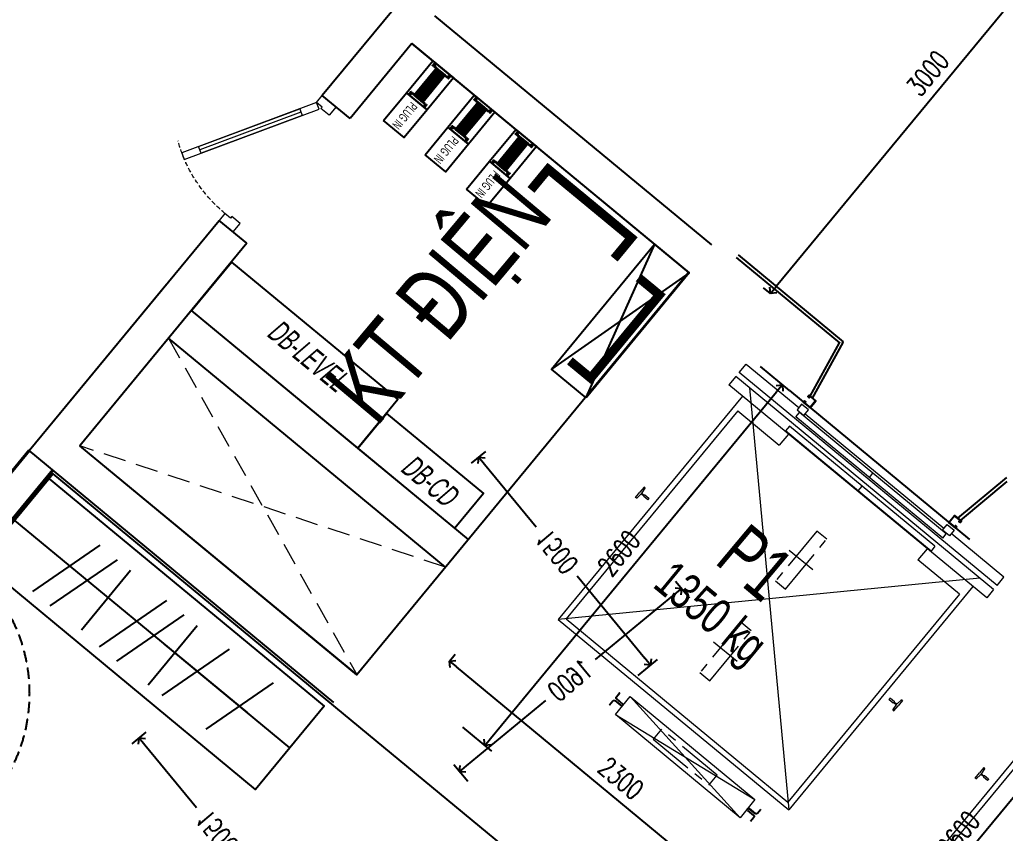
# Model space of a CAD drawing. Header units: millimetres. Extents: x -361669633 to 361256854, y -284153744 to 284385552.
# Drawn here: x 86571 to 92052, y 94639 to 99162 of the extents above; entities that cross this region are included whole.
import ezdxf
from ezdxf.enums import TextEntityAlignment as Align
from ezdxf.xclip import XClip

# ---------------------------------------------------------------- set-up
doc = ezdxf.new("R2010")
doc.units = ezdxf.units.MM
doc.header["$LTSCALE"] = 100
doc.header["$MEASUREMENT"] = 0
doc.header["$XCLIPFRAME"] = 0
for name, pattern in [('TYPICAL 2 +1 BEDROOM FRONT$0$DASHED2', [9.525, 6.35, -3.175]), ('Xref_NT1+NT2_MBDV Cot vach_220729$0$CENTERX2', [4, 2.5, -0.5, 0.5, -0.5]), ('Xref_NT1+NT2_MBDV Cot vach_220729$0$HIDDEN', [0.375, 0.25, -0.125]), ('Xref_NT1+NT2_MBDV Cot vach_220729$0$PHANTOMX2', [5, 2.5, -0.5, 0.5, -0.5, 0.5, -0.5])]:
    doc.linetypes.add(name, pattern=pattern)
for name, color, linetype in [('A-ANNO-ROOM', 50, 'Continuous'), ('A-FURNITURE', 251, 'Continuous'), ('A-UNIT', 1, 'Continuous'), ('dien tich thong thuy', 3, 'Continuous'), ('MEP-00-TEXT', 7, 'Continuous'), ('MEP-E-P-WIRE', 7, 'P'), ('SPE-MEP-E-SLAB OPENING', 6, 'Continuous'), ('SPE-MEP-E-SLAB TEXT', 6, 'Continuous'), ('SPE-MEP-Electric', 210, 'Continuous'), ('TYPICAL 2 +1 BEDROOM FRONT$0$A-_DOOR----_E-', 32, 'Continuous'), ('Xref_NT1+NT2_MBDV Cot vach_220729$0$KC-Betong', 6, 'Continuous'), ('Xref_NT1+NT2_MBDV Cot vach_220729$0$KT-Net manh', 139, 'Continuous'), ('Xref_NT1+NT2_MBDV Cot vach_220729$0$KT-Text', 7, 'Continuous'), ('Xref_NT1+NT2_MBDV Cot vach_220729$0$KT-Tuong', 1, 'Continuous'), ('Xref_ST_MBDV Cot vach 30.7.2022$0$KT-Text', 7, 'Continuous'), ('Xref_ST_MBDV Cot vach 30.7.2022$0$ST_MBDV Cot vach 220803$0$Xref_ST_MBDV Cot vach 30.7.2022$0$KT-Tuong', 1, 'Continuous')]:
    doc.layers.add(name, color=color, linetype=linetype)
for name, color, linetype, lineweight in [('KT-Net cat', 1, 'Continuous', 40), ('KT-Net cua', 87, 'Continuous', 9), ('Xref_NT1+NT2_MBDV Cot vach_220729$0$CUA', 37, 'Continuous', 13), ('Xref_NT1+NT2_MBDV Cot vach_220729$0$KT-Noi that', 36, 'Continuous', 9), ('Xref_NT1+NT2_MBDV Cot vach_220729$0$SPE-MEP-HVAC', 140, 'Continuous', 0)]:
    doc.layers.add(name, color=color, linetype=linetype, lineweight=lineweight)
doc.styles.add('220126_HDN_HBA typical plan$0$211210_HDN_HBA_TYPICAL PLAN CORE OPT 1$0$HBA-Text', font='GOTHIC.TTF')
doc.styles.get("Standard").update_dxf_attribs({"font": 'arial.ttf'})
doc.styles.add('Xref_NT1+NT2_MBDV Cot vach_220729$0$Arial', font='arial.ttf', dxfattribs={"width": 0.7})
doc.styles.add('Xref_NT1+NT2_MBDV Cot vach_220729$0$DIM', font='vnsimli.shx', dxfattribs={"width": 0.7})
doc.styles.add('Xref_NT1+NT2_MBDV Cot vach_220729$0$xref.N.Cot vach tang N2$0$DIM', font='vnsimli.shx', dxfattribs={"width": 0.7})
doc.linetypes.add('P', pattern='A,10,-2.5,["P",Standard,S=1.8,R=0,X=-0.8,Y=-0.77],-2.5', length=15)
doc.dimstyles.new('Xref_NT1+NT2_MBDV Cot vach_220729$0$CCU 1-100 A1', dxfattribs={"dimscale": 100, "dimtxt": 2.2, "dimasz": 1, "dimexe": 1, "dimexo": 0, "dimgap": 1, "dimtad": 1, "dimdec": 0, "dimdsep": 46, "dimtxsty": 'Xref_NT1+NT2_MBDV Cot vach_220729$0$DIM', "dimblk1": 'Xref_NT1+NT2_MBDV Cot vach_220729$0$_ARCHTICK', "dimblk2": 'Xref_NT1+NT2_MBDV Cot vach_220729$0$_ARCHTICK', "dimsah": 1, "dimcen": 0, "dimdle": 1, "dimclrd": 256, "dimclre": 256, "dimclrt": 31, "dimadec": 0, "dimazin": 0, "dimtfac": 1, "dimtdec": 0, "dimtix": 1, "dimtmove": 2, "dimatfit": 3, "dimldrblk": 'Xref_NT1+NT2_MBDV Cot vach_220729$0$_ARCHTICK', "dimfxl": 8, "dimtolj": 1, "dimarcsym": 0})
doc.dimstyles.new('Xref_NT1+NT2_MBDV Cot vach_220729$0$xref.N.Cot vach tang N2$0$CCU 1-100 A1', dxfattribs={"dimscale": 100, "dimtxt": 2.2, "dimasz": 1, "dimexe": 1, "dimexo": 0, "dimgap": 1, "dimtad": 1, "dimdec": 0, "dimdsep": 46, "dimtxsty": 'Xref_NT1+NT2_MBDV Cot vach_220729$0$xref.N.Cot vach tang N2$0$DIM', "dimblk1": 'Xref_NT1+NT2_MBDV Cot vach_220729$0$xref.N.Cot vach tang N2$0$_ARCHTICK', "dimblk2": 'Xref_NT1+NT2_MBDV Cot vach_220729$0$xref.N.Cot vach tang N2$0$_ARCHTICK', "dimsah": 1, "dimcen": 0, "dimdle": 1, "dimclrd": 256, "dimclre": 256, "dimclrt": 31, "dimadec": 0, "dimazin": 0, "dimtfac": 1, "dimtdec": 0, "dimtix": 1, "dimtmove": 2, "dimatfit": 3, "dimldrblk": 'Xref_NT1+NT2_MBDV Cot vach_220729$0$xref.N.Cot vach tang N2$0$_ARCHTICK', "dimfxl": 8, "dimtolj": 1, "dimarcsym": 0})

# ---------------------------------------------------------------- blocks, each defined once
blk = doc.blocks.new('Xref_NT1+NT2_MBDV Cot vach_220729$0$_Open90')
at = {"color": 0, "linetype": 'ByBlock', "lineweight": -2}
for p, q in [((0, 0), (-1, 0)), ((-0.5, 0.5), (0, 0)), ((0, 0), (-0.5, -0.5))]:
    blk.add_line(p, q, dxfattribs=at)
blk = doc.blocks.new('*D164')
at = {"layer": 'Defpoints', "color": 5, "transparency": 16777216}
for p, q in [((2154, 2626.2), (2047.1, 2714.5)), ((2053.8, 2644.1), (1677, 2187.8)), ((1162.3, 1564.6), (1449.9, 1912.8)), ((1170.3, 1493.2), (1091.9, 1557.9))]:
    blk.add_line(p, q, dxfattribs=at)
at = {"layer": 'Defpoints', "color": 0, "transparency": 16777216}
for p in [(2154, 2626.2, 0), (1130.5, 1526.1), (1170.3, 1493.2, 0)]:
    blk.add_point(p, dxfattribs=at)
at = {"layer": 'Defpoints', "color": 5, "transparency": 16777216, "xscale": 50, "yscale": 50, "zscale": 50}
for p, rotation in [((2085.6, 2682.6), 50.44882673748346), ((1130.5, 1526.1), 230.4488267374834)]:
    blk.add_blockref('Xref_NT1+NT2_MBDV Cot vach_220729$0$_Open90', p, dxfattribs=dict(at, rotation=rotation))
at = {"layer": 'Defpoints', "color": 5, "transparency": 16777216, "insert": (1563.4, 2050.3), "char_height": 110, "attachment_point": 5, "rotation": 50.4488, "style": 'Xref_NT1+NT2_MBDV Cot vach_220729$0$DIM'}
blk.add_mtext('\\A1;1500', dxfattribs=at)
blk = doc.blocks.new('Xref_NT1+NT2_MBDV Cot vach_220729$0$_ARCHTICK')
at = {"color": 0, "linetype": 'ByBlock', "const_width": 0.15}
blk.add_lwpolyline([(-0.5, -0.5), (0.5, 0.5)], dxfattribs=at)
blk = doc.blocks.new('*D165')
at = {"layer": 'Defpoints', "color": 5, "transparency": 16777216}
for p, q in [((1679.1, 2825.1), (1602, 2731.7)), ((1672.4, 2738.4), (2113.2, 2374.4)), ((2829, 1783.3), (2388.2, 2147.3)), ((2912.8, 1806.2), (2835.7, 1712.9))]:
    blk.add_line(p, q, dxfattribs=at)
at = {"layer": 'Defpoints', "color": 0, "transparency": 16777216}
for p in [(1679.1, 2825.1, 0), (2912.8, 1806.2, 0), (2867.5, 1751.4)]:
    blk.add_point(p, dxfattribs=at)
at = {"layer": 'Defpoints', "color": 5, "transparency": 16777216, "xscale": 50, "yscale": 50, "zscale": 50}
for p, rotation in [((1633.8, 2770.2), 140.4488267374835), ((2867.5, 1751.4), 320.4488267374835)]:
    blk.add_blockref('Xref_NT1+NT2_MBDV Cot vach_220729$0$_Open90', p, dxfattribs=dict(at, rotation=rotation))
at = {"layer": 'Defpoints', "color": 5, "transparency": 16777216, "insert": (2250.7, 2260.8), "char_height": 110, "attachment_point": 5, "rotation": 320.4488, "style": 'Xref_NT1+NT2_MBDV Cot vach_220729$0$DIM'}
blk.add_mtext('\\A1;1600', dxfattribs=at)
blk = doc.blocks.new('A$C418F5BC8')
at = {"layer": 'A-ANNO-ROOM', "insert": (648.1, 1090.8), "char_height": 600, "attachment_point": 2, "rotation": 50.4488, "style": '220126_HDN_HBA typical plan$0$211210_HDN_HBA_TYPICAL PLAN CORE OPT 1$0$HBA-Text'}
blk.add_mtext_dynamic_manual_height_columns('SL-S', width=722857412.874, gutter_width=9765.6, heights=[0], dxfattribs=at)
blk = doc.blocks.new('A$C2A6C5140')
at = {"layer": 'A-ANNO-ROOM', "insert": (731.4, 1190, 0), "char_height": 600, "attachment_point": 2, "rotation": 50.4488, "style": '220126_HDN_HBA typical plan$0$211210_HDN_HBA_TYPICAL PLAN CORE OPT 1$0$HBA-Text'}
blk.add_mtext_dynamic_manual_height_columns('2-BR', width=722857412.874, gutter_width=9765.6, heights=[0], dxfattribs=at)
blk = doc.blocks.new('A$C5388591E')
at = {"layer": 'A-ANNO-ROOM', "insert": (894.3, 842.2, 0), "char_height": 600, "attachment_point": 2, "rotation": 1.4065, "style": '220126_HDN_HBA typical plan$0$211210_HDN_HBA_TYPICAL PLAN CORE OPT 1$0$HBA-Text'}
blk.add_mtext_dynamic_manual_height_columns('3-BR', width=722857412.874, gutter_width=9765.6, heights=[0], dxfattribs=at)
blk = doc.blocks.new('A$C21AF0CCA')
at = {"layer": 'A-ANNO-ROOM', "insert": (1197.6, 814.7), "char_height": 600, "attachment_point": 2, "rotation": 0.1054, "style": '220126_HDN_HBA typical plan$0$211210_HDN_HBA_TYPICAL PLAN CORE OPT 1$0$HBA-Text'}
blk.add_mtext_dynamic_manual_height_columns('1-BR+', width=722857412.874, gutter_width=9765.6, heights=[0], dxfattribs=at)
blk = doc.blocks.new('*U83')
at = {"layer": 'TYPICAL 2 +1 BEDROOM FRONT$0$A-_DOOR----_E-'}
for points in [[(80, 920), (40, 920), (40, 0), (80, 0)], [(0, 0), (0, 0), (0, 0), (40, 0), (40, -42), (50, -42), (50, -100), (0, -100), (0, -100), (0, -100)], [(1000, 0), (1000, 0), (1000, 0), (960, 0), (960, -42), (950, -42), (950, -100), (1000, -100), (1000, -100), (1000, -100)]]:
    blk.add_lwpolyline(points, close=True, dxfattribs=at)
at = {"layer": 'TYPICAL 2 +1 BEDROOM FRONT$0$A-_DOOR----_E-', "color": 8, "linetype": 'TYPICAL 2 +1 BEDROOM FRONT$0$DASHED2', "ltscale": 0.1}
blk.add_arc((40, 0), 920, 0, 90, dxfattribs=at)
blk = doc.blocks.new('Hotel Module')
at = {"layer": 'A-FURNITURE'}
for p, q in [((500, -1866.1, 0), (500, -170, 0)), ((305.7, -637.8, -0.1), (742.6, -512.4, -0.1)), ((305.7, -763.3, -0.1), (742.6, -637.8, -0.1)), ((305.7, -858.5, -0.1), (734, -858.5, -0.1)), ((305.7, -1119.8, -0.1), (742.6, -994.3, -0.1)), ((305.7, -1245.3, -0.1), (742.6, -1119.8, -0.1)), ((500, -2170, 0), (500, -1266.1, 0)), ((305.7, -1340.5, -0.1), (734, -1340.5, -0.1)), ((292.7, -1561.1, -0.1), (729.6, -1435.7, -0.1)), ((281.5, -1868.4, 0), (718.4, -1743, 0))]:
    blk.add_line(p, q, dxfattribs=at)
at = {"layer": 'A-FURNITURE', "elevation": 0}
blk.add_lwpolyline([(200, -170), (200, -2170), (800, -2170), (800, -170)], close=True, dxfattribs=at)
at = {"layer": 'KT-Net cat'}
for p, q in [((149.7, 0, 0), (815.2, 0, 0)), ((85, -2500, 0), (85, -10100, 0))]:
    blk.add_line(p, q, dxfattribs=at)
blk.add_lwpolyline([(149.7, -170), (815.2, -170), (815.2, 0)], dxfattribs=at)
at = {"layer": 'KT-Net cua', "rotation": 179.9997643820851}
blk.add_blockref('*U83', (1815.2, -150, 0), dxfattribs=at)
blk = doc.blocks.new('Xref_NT1+NT2_MBDV Cot vach_220729$0$xref.N.Cot vach tang N2$0$_Open90')
at = {"color": 0, "linetype": 'ByBlock', "lineweight": -2}
for p, q in [((0, 0), (-1, 0)), ((-0.5, 0.5), (0, 0)), ((0, 0), (-0.5, -0.5))]:
    blk.add_line(p, q, dxfattribs=at)
blk = doc.blocks.new('*D342')
at = {"layer": 'Defpoints', "color": 5, "transparency": 16777216}
for p, q in [((88961.5, 95596.1), (88993.3, 95634.6)), ((90696.4, 94163.3), (89000, 95564.2)), ((90734.9, 94131.5), (90766.8, 94170))]:
    blk.add_line(p, q, dxfattribs=at)
at = {"layer": 'Defpoints', "color": 0, "transparency": 16777216}
for p in [(88961.5, 95596.1, 0), (88961.5, 95596.1), (90734.9, 94131.5, 0)]:
    blk.add_point(p, dxfattribs=at)
at = {"layer": 'Defpoints', "color": 5, "transparency": 16777216, "xscale": 50, "yscale": 50, "zscale": 50}
for p, rotation in [((88961.5, 95596.1), 140.4488267357293), ((90734.9, 94131.5), 320.4488267357293)]:
    blk.add_blockref('Xref_NT1+NT2_MBDV Cot vach_220729$0$xref.N.Cot vach tang N2$0$_Open90', p, dxfattribs=dict(at, rotation=rotation))
at = {"layer": 'Defpoints', "color": 5, "transparency": 16777216, "insert": (89915.1, 94944.7), "char_height": 110, "attachment_point": 5, "rotation": 320.4488, "style": 'Xref_NT1+NT2_MBDV Cot vach_220729$0$xref.N.Cot vach tang N2$0$DIM'}
blk.add_mtext('\\A1;2300', dxfattribs=at)
blk = doc.blocks.new('Xref_NT1+NT2_MBDV Cot vach_220729$0$xref.N.Cot vach tang N2$0$_ARCHTICK')
at = {"color": 0, "linetype": 'ByBlock', "const_width": 0.15}
blk.add_lwpolyline([(-0.5, -0.5), (0.5, 0.5)], dxfattribs=at)
blk = doc.blocks.new('*D344')
at = {"layer": 'Defpoints', "color": 5, "transparency": 16777216}
for p, q in [((92578.9, 95673.6), (92740.2, 95540.3)), ((91077.9, 93606), (92669.8, 95533.6)), ((90923.3, 93668.8), (91084.6, 93535.6))]:
    blk.add_line(p, q, dxfattribs=at)
at = {"layer": 'Defpoints', "color": 0, "transparency": 16777216}
for p in [(92578.9, 95673.6, 0), (92701.7, 95572.2), (90923.3, 93668.8, 0)]:
    blk.add_point(p, dxfattribs=at)
at = {"layer": 'Defpoints', "color": 5, "transparency": 16777216, "xscale": 50, "yscale": 50, "zscale": 50}
for p, rotation in [((92701.7, 95572.2), 50.44882673717372), ((91046.1, 93567.4), 230.4488267371737)]:
    blk.add_blockref('Xref_NT1+NT2_MBDV Cot vach_220729$0$xref.N.Cot vach tang N2$0$_Open90', p, dxfattribs=dict(at, rotation=rotation))
at = {"layer": 'Defpoints', "color": 5, "transparency": 16777216, "insert": (91792.9, 94636.7), "char_height": 110, "attachment_point": 5, "rotation": 50.4488, "style": 'Xref_NT1+NT2_MBDV Cot vach_220729$0$xref.N.Cot vach tang N2$0$DIM'}
blk.add_mtext('\\A1;2600', dxfattribs=at)
blk = doc.blocks.new('*D345')
at = {"layer": 'Defpoints', "color": 5, "transparency": 16777216}
for p, q in [((90689.8, 97233.6, 0), (90851.1, 97100.4, 0)), ((89188.8, 95166.1, 0), (90780.7, 97093.7, 0)), ((89034.2, 95228.9, 0), (89195.5, 95095.7, 0))]:
    blk.add_line(p, q, dxfattribs=at)
at = {"layer": 'Defpoints', "color": 0, "transparency": 16777216}
for p in [(90689.8, 97233.6, 0), (90812.6, 97132.2, 0), (89034.2, 95228.9)]:
    blk.add_point(p, dxfattribs=at)
at = {"layer": 'Defpoints', "color": 5, "transparency": 16777216, "xscale": 50, "yscale": 50, "zscale": 50}
for p, rotation in [((90812.6, 97132.2, 0), 50.44882673717372), ((89157, 95127.5, 0), 230.4488267371737)]:
    blk.add_blockref('Xref_NT1+NT2_MBDV Cot vach_220729$0$xref.N.Cot vach tang N2$0$_Open90', p, dxfattribs=dict(at, rotation=rotation))
at = {"layer": 'Defpoints', "color": 5, "transparency": 16777216, "insert": (89903.8, 96196.7, 0), "char_height": 110, "attachment_point": 5, "rotation": 50.4488, "style": 'Xref_NT1+NT2_MBDV Cot vach_220729$0$xref.N.Cot vach tang N2$0$DIM'}
blk.add_mtext('\\A1;2600', dxfattribs=at)
blk = doc.blocks.new('*D378')
at = {"layer": 'Defpoints', "color": 5, "transparency": 16777216}
for p, q in [((92657.3, 99953.5), (92618.7, 99985.3)), ((92625.5, 99914.9), (90778.8, 97678.9)), ((90747, 97640.3), (90708.4, 97672.2))]:
    blk.add_line(p, q, dxfattribs=at)
at = {"layer": 'Defpoints', "color": 0, "transparency": 16777216}
for p in [(92657.3, 99953.5, 0), (90747, 97640.3, 0), (90747, 97640.3)]:
    blk.add_point(p, dxfattribs=at)
at = {"layer": 'Defpoints', "color": 5, "transparency": 16777216, "xscale": 50, "yscale": 50, "zscale": 50}
for p, rotation in [((92657.3, 99953.5), 50.44882673721585), ((90747, 97640.3), 230.4488267372159)]:
    blk.add_blockref('Xref_NT1+NT2_MBDV Cot vach_220729$0$xref.N.Cot vach tang N2$0$_Open90', p, dxfattribs=dict(at, rotation=rotation))
at = {"layer": 'Defpoints', "color": 5, "transparency": 16777216, "insert": (91621.2, 98863.8), "char_height": 110, "attachment_point": 5, "rotation": 50.4488, "style": 'Xref_NT1+NT2_MBDV Cot vach_220729$0$xref.N.Cot vach tang N2$0$DIM'}
blk.add_mtext('\\A1;3000', dxfattribs=at)
blk = doc.blocks.new('STTT')
at = {"layer": 'Xref_NT1+NT2_MBDV Cot vach_220729$0$KT-Text', "extrusion": (2.27976e-08, 7.84266e-08, 1), "style": 'Xref_NT1+NT2_MBDV Cot vach_220729$0$Arial', "oblique": 360, "width": 0.7}
blk.add_text('P1', height=300, rotation=320, dxfattribs=at).set_placement((-89303.5, 95821.6, 0), align=Align.CENTER)
at = {"layer": 'Xref_NT1+NT2_MBDV Cot vach_220729$0$KT-Text', "style": 'Xref_NT1+NT2_MBDV Cot vach_220729$0$Arial', "width": 0.7}
blk.add_text('1350 kg', height=200, rotation=320.4488, dxfattribs=at).set_placement((-89516.6, 95582.8, 0), align=Align.CENTER)
blk = doc.blocks.new('STTT2')
at = {"layer": 'Xref_ST_MBDV Cot vach 30.7.2022$0$KT-Text'}
blk.add_blockref('STTT', (0, 0), dxfattribs=at)
blk = doc.blocks.new('ĂERWER')
at = {"layer": 'Xref_ST_MBDV Cot vach 30.7.2022$0$KT-Text'}
blk.add_blockref('STTT2', (0, 0), dxfattribs=at)
blk = doc.blocks.new('*U150')
blk.add_line((-146.6, -32.7), (-666.2, -332.7))
for points in [[(-900, 100), (-840, 100), (-840, 40), (-850, 40), (-850, 0), (-900, 0)], [(0, 100), (-60, 100), (-60, 40), (-50, 40), (-50, 0), (0, 0)], [(-50, 0), (-742.8, -400), (-762.8, -365.4), (-70, 34.6)], [(-136.6, -50), (-156.6, -15.4), (-676.2, -315.4), (-656.2, -350)]]:
    blk.add_lwpolyline(points, close=True)
at = {"linetype": 'Xref_NT1+NT2_MBDV Cot vach_220729$0$HIDDEN'}
blk.add_arc((-50, 0), 800, 180, 215.0495, dxfattribs=at)
blk = doc.blocks.new('Busway 1600A')
at = {"color": 3, "ltscale": 0.6}
for p, q in [((-95, 57.5), (-111, 57.5)), ((-94, 54.6), (-94, 56.5)), ((-115, 53.5), (-115, 50.6)), ((-114, 49.6), (-111.9, 49.6)), ((-110.9, 50.6), (-110.9, 52.6)), ((-109.9, 53.6), (-106.1, 53.6)), ((-106.1, 53.6), (-106.1, 52.8)), ((-102, 53.6), (-102, 52.8)), ((-102, 53.6), (-95, 53.6)), ((-98.1, 44.7), (-98.1, 31.2)), ((98, 31.2), (-98.1, 31.2)), ((-98, 48.8), (-98, 48.8)), ((98, 31.2), (-98, 31.2)), ((-98, 31.2), (-98, -31.2)), ((-98, 30.2), (-98, -10.6)), ((-94, 44.8), (-94, 31.2)), ((94, 27.2), (-94, 27.2)), ((-94, 27.2), (-94, -27.2)), ((94, -27.2), (94, 27.2)), ((98, -31.2), (98, 31.2)), ((-115, -53.5), (-115, -50.6)), ((-114, -49.6), (-111.9, -49.6)), ((-110.9, -50.6), (-110.9, -52.6)), ((-109.9, -53.6), (-106.1, -53.6)), ((-106.1, -53.6), (-106.1, -52.8)), ((-102, -53.6), (-102, -52.8)), ((-102, -53.6), (-95, -53.6)), ((-98.1, -44.7), (-98.1, -31.2)), ((-98, -19.6), (-98, -10.6)), ((-98, -10.6), (-98, -10.6)), ((-98, -10.6), (-98, -10.6)), ((-98, -10.6), (-98, -19.6)), ((-98, -30.2), (-98, -19.6)), ((-98, -19.6), (-98, -19.6)), ((-98, -19.6), (-98, -19.6)), ((-98, -30.2), (-98, -30.2)), ((98, -31.2), (-98, -31.2)), ((-98, -31.2), (98, -31.2)), ((-98, -48.8), (-98, -48.8)), ((-94, -27.2), (94, -27.2)), ((-94, -44.8), (-94, -31.2)), ((-94, -54.6), (-94, -56.5)), ((-95, -57.5), (-111, -57.5))]:
    blk.add_line(p, q, dxfattribs=at)
at = {"color": 1, "lineweight": -3, "ltscale": 0.6}
for p, q in [((87.6, 24), (-87.6, 24)), ((-89.6, -20.4), (-89.6, -21.1)), ((85.6, -16.4), (-85.6, -16.4)), ((-85.6, -25.1), (85.6, -25.1)), ((89.6, -21.1), (89.6, -20.4))]:
    blk.add_line(p, q, dxfattribs=at)
at = {"color": 3, "ltscale": 0.6}
for points in [[(102, 53.6), (95, 53.6, -0.413701), (94, 54.6), (94, 56.5, -0.414214), (95, 57.5), (111, 57.5)], [(102, 53.6), (102, 52.8, -0.414214), (98, 48.8), (98, 48.8, 0.414214), (94, 44.8), (94, 31.2)], [(106, 53.6), (106, 52.8, -0.410786), (98.1, 44.7), (98.1, 31.2)], [(115, 53.5), (115, 50.6, -0.414214), (114, 49.6), (111.9, 49.6, -0.414214), (110.9, 50.6), (110.9, 52.6, 0.413701), (109.9, 53.6), (106, 53.6)], [(102, -53.6), (102, -52.8, 0.414214), (98, -48.8), (98, -48.8, -0.414214), (94, -44.8), (94, -31.2)], [(102, -53.6), (95, -53.6, 0.413701), (94, -54.6), (94, -56.5, 0.414214), (95, -57.5), (111, -57.5)], [(106, -53.6), (106, -52.8, 0.410786), (98.1, -44.7), (98.1, -31.2)], [(115, -53.5), (115, -50.6, 0.414214), (114, -49.6), (111.9, -49.6, 0.414214), (110.9, -50.6), (110.9, -52.6, -0.413701), (109.9, -53.6), (106, -53.6)]]:
    blk.add_lwpolyline(points, format="xyb", dxfattribs=at)
at = {"color": 1, "lineweight": -3, "ltscale": 0.6}
for points in [[(-85.6, 8.7), (85.6, 8.7, 0.414214), (89.6, 12.7), (89.6, 13.4, 0.414214), (85.6, 17.4), (-85.6, 17.4, 0.414214), (-89.6, 13.4), (-89.6, 12.7, 0.414214)], [(-85.6, -2.5), (85.6, -2.5, 0.414214), (89.6, 1.5), (89.6, 2.1, 0.414214), (85.6, 6.1), (-85.6, 6.1, 0.414214), (-89.6, 2.1), (-89.6, 1.5, 0.414214)], [(-85.6, -13.8), (85.6, -13.8, 0.414214), (89.6, -9.8), (89.6, -9.2, 0.414214), (85.6, -5.2), (-85.6, -5.2, 0.414214), (-89.6, -9.2), (-89.6, -9.8, 0.414214)]]:
    blk.add_lwpolyline(points, format="xyb", close=True, dxfattribs=at)
blk.add_lwpolyline([(87.6, 20), (-87.6, 20)], dxfattribs=at)
at = {"color": 3, "ltscale": 0.6}
for centre, radius, start, end in [((-111, 53.5), 4, 90, 180), ((-95, 56.5), 1, 0, 90), ((111, 53.5), 4, 0, 90), ((-114, 50.6), 1, 180, 270), ((-111.9, 50.6), 1, 270, 0), ((-109.9, 52.6), 1, 90.1003, 180), ((-98, 52.8), 8.09, 180, 269.3288), ((-98, 52.8), 4, 180, 270), ((-98, 44.8), 4, 0, 90), ((-95, 54.6), 1, 270.1003, 0), ((-114, -50.6), 1, 90, 180), ((-111, -53.5), 4, 180, 270), ((-111.9, -50.6), 1, 0, 90), ((-109.9, -52.6), 1, 180, 269.8997), ((-98, -52.8), 8.09, 90.6712, 180), ((-98, -52.8), 4, 90, 180), ((-98, -44.8), 4, 270, 0), ((-95, -54.6), 1, 360, 89.8997), ((111, -53.5), 4, 270, 0), ((-95, -56.5), 1, 270, 0)]:
    blk.add_arc(centre, radius, start, end, dxfattribs=at)
at = {"color": 1, "lineweight": -3, "ltscale": 0.6}
for centre, radius, start, end in [((-87.6, 22), 2, 90, 270), ((87.6, 22), 2, 270, 90), ((-85.6, -20.4), 4, 90, 180), ((-85.6, -21.1), 4, 180, 270), ((85.6, -20.4), 4, 0, 90), ((85.6, -21.1), 4, 270, 0)]:
    blk.add_arc(centre, radius, start, end, dxfattribs=at)
blk = doc.blocks.new('A$C4DAF2025')
at = {"layer": 'Xref_NT1+NT2_MBDV Cot vach_220729$0$KT-Net manh'}
for p, q in [((-31.8, 1617, 0), (552.4, 1134.5, 0)), ((-20.4, 1630.9, 0), (554.5, 1156.1, 0)), ((762.6, 1479.7, 0), (1765, 651.9, 0)), ((813.5, 1372.8, 0), (554.5, 1156.1, 0)), ((827.7, 1361.1, 0), (556.7, 1134.9, 0)), ((552.4, 1134.5, 0), (554.3, 1136.8, 0)), ((554.3, 1136.8, 0), (556.7, 1134.9, 0)), ((1636.2, 693.4, 0), (1465.3, 384.5, 0)), ((1650.4, 681.7, 0), (1486.6, 386.4, 0))]:
    blk.add_line(p, q, dxfattribs=at)
at = {"layer": 'Xref_NT1+NT2_MBDV Cot vach_220729$0$KT-Net manh', "ltscale": 2, "elevation": 0}
for points in [[(833.3, 1408.3), (839.7, 1416), (878.3, 1384.2), (846.4, 1345.7), (807.9, 1377.5), (814.2, 1385.2), (821.9, 1378.8), (820.9, 1377.6), (814.4, 1382.9), (810.1, 1377.7), (846.2, 1347.9), (876, 1384), (839.9, 1413.8), (835.6, 1408.5), (842.1, 1403.2), (841, 1402)], [(1681.5, 707.9), (1687.9, 715.6), (1649.3, 747.4), (1617.5, 708.9), (1656, 677), (1662.4, 684.8), (1654.7, 691.1), (1653.7, 689.9), (1660.1, 684.5), (1655.8, 679.3), (1619.7, 709.1), (1649.5, 745.2), (1685.6, 715.4), (1681.3, 710.1), (1674.8, 715.5), (1673.8, 714.3)]]:
    blk.add_lwpolyline(points, close=True, dxfattribs=at)
at = {"layer": 'Xref_NT1+NT2_MBDV Cot vach_220729$0$KT-Net manh', "const_width": 2, "elevation": 0}
blk.add_lwpolyline([(554.3, 1136.8), (554.5, 1156.1)], dxfattribs=at)
at = {"layer": 'Xref_NT1+NT2_MBDV Cot vach_220729$0$KT-Noi that', "linetype": 'Continuous', "ltscale": 2}
for p, q in [((744, 1741.5), (1769.2, 2982.9)), ((1769.2, 2982.9), (3050.7, 1924.6)), ((818.9, 1783.4), (1774, 2940)), ((1774, 2940), (3007.7, 1921.2)), ((2025.5, 683.2), (3050.7, 1924.6)), ((2052.6, 764.6), (3007.7, 1921.2)), ((629.5, 1758.3), (667.7, 1804.5)), ((2063.6, 573.9), (629.5, 1758.3)), ((2101.9, 620.1), (667.7, 1804.5)), ((818.9, 1783.4), (1050.2, 1592.4)), ((610.4, 1735.1), (572.2, 1688.9)), ((2044.5, 550.7), (610.4, 1735.1)), ((572.2, 1688.9), (865.2, 1446.9)), ((999.2, 1530.7), (1050.2, 1592.4)), ((955.8, 1517.3), (977.4, 1543.5)), ((1787, 874.9), (977.4, 1543.5)), ((1765.4, 848.7), (955.8, 1517.3)), ((911.8, 1471.9), (892.5, 1448.6)), ((1709.9, 773.6), (892.5, 1448.6)), ((1729.1, 797), (911.8, 1471.9)), ((1678, 782.1), (906.9, 1418.9)), ((1382.2, 1209.2), (1360.6, 1183)), ((1320.5, 1134.4), (1301.2, 1111.1)), ((1770.3, 893.9), (1821.2, 955.6)), ((2052.6, 764.6), (1821.2, 955.6)), ((1765.4, 848.7), (1787, 874.9)), ((1729.1, 797), (1709.9, 773.6)), ((2006.3, 504.5), (1713.3, 746.4)), ((2063.6, 573.9), (2101.9, 620.1)), ((2044.5, 550.7), (2006.3, 504.5))]:
    blk.add_line(p, q, dxfattribs=at)
at = {"layer": 'Xref_NT1+NT2_MBDV Cot vach_220729$0$KT-Noi that', "linetype": 'Xref_NT1+NT2_MBDV Cot vach_220729$0$HIDDEN', "ltscale": 500}
for p, q in [((1987.3, 636.9), (1769.2, 2982.9)), ((2347.7, 2771), (2958.9, 2097.7)), ((3041.7, 2197.9), (2265, 2670.7)), ((705.8, 1695.2), (3050.7, 1924.6))]:
    blk.add_line(p, q, dxfattribs=at)
at = {"layer": 'Xref_NT1+NT2_MBDV Cot vach_220729$0$KT-Noi that', "linetype": 'Continuous'}
for p, q in [((2232.4, 2725.5), (2250.9, 2748)), ((2234.9, 2723.5), (2253.4, 2745.9)), ((2296.3, 2718.5), (2262.1, 2746.8)), ((2298.4, 2721), (2264.1, 2749.2)), ((2287.8, 2792.6), (2269.3, 2770.2)), ((2304.8, 2728.7), (2270.5, 2756.9)), ((2290.3, 2790.6), (2271.7, 2768.1)), ((2306.8, 2731.1), (2272.6, 2759.4)), ((2290.3, 2790.6), (2287.8, 2792.6)), ((2234.9, 2723.5), (2232.4, 2725.5)), ((2305.2, 2724.4), (2302.6, 2721.4)), ((2307.6, 2722.4), (2305.1, 2719.3)), ((1183.5, 2432.3), (1159.6, 2403.4)), ((1187.8, 2424.9), (1171.4, 2400.2)), ((1187.4, 2429.1), (1183.5, 2432.3)), ((1135.8, 2374.4), (1159.6, 2403.4)), ((1139.6, 2371.3), (1135.8, 2374.4)), ((1143.8, 2371.7), (1165, 2392.4)), ((1179.8, 2384), (1169.2, 2392.8)), ((1182.4, 2387.2), (1171.8, 2396)), ((1203.5, 2360.7), (1181.1, 2379.1)), ((1209.9, 2368.4), (1187.5, 2386.8)), ((1204.9, 2360.8), (1207.4, 2363.9)), ((1210, 2367), (1207.4, 2363.9)), ((3001.6, 2149.3), (2999, 2146.2)), ((3004, 2147.3), (3001.5, 2144.2)), ((3001.9, 2140), (3036.1, 2111.7)), ((3008.3, 2147.7), (3042.5, 2119.4)), ((3010.3, 2150.1), (3044.5, 2121.9)), ((3071.8, 2145.1), (3053.3, 2122.7)), ((3074.3, 2143.1), (3055.7, 2120.7)), ((2999.9, 2137.5), (3034.1, 2109.2)), ((3016.4, 2078.1), (3034.9, 2100.5)), ((3018.9, 2076), (3037.4, 2098.5)), ((2546.5, 1252.8), (2549.1, 1255.9)), ((2546.7, 1251.4), (2569, 1232.9)), ((2551.6, 1259), (2549.1, 1255.9)), ((2553, 1259.1), (2575.4, 1240.7)), ((2568.8, 1194.9), (2585.1, 1219.6)), ((2573, 1187.5), (2596.9, 1216.4)), ((2574.1, 1232.6), (2584.7, 1223.8)), ((2576.7, 1235.8), (2587.3, 1227)), ((2612.7, 1248.1), (2591.6, 1227.4)), ((2620.8, 1245.3), (2596.9, 1216.4)), ((2616.9, 1248.5), (2620.8, 1245.3)), ((2569.2, 1190.7), (2573, 1187.5))]:
    blk.add_line(p, q, dxfattribs=at)
at = {"layer": 'Xref_NT1+NT2_MBDV Cot vach_220729$0$KT-Noi that', "linetype": 'Xref_NT1+NT2_MBDV Cot vach_220729$0$CENTERX2'}
for p, q in [((2053.9, 2157.7), (2184.5, 2049.8)), ((1633.7, 1648.8), (1764.2, 1540.9))]:
    blk.add_line(p, q, dxfattribs=at)
at = {"layer": 'Xref_NT1+NT2_MBDV Cot vach_220729$0$KT-Noi that', "linetype": 'Continuous', "ltscale": 2}
for points in [[(2347.7, 2771), (2265, 2670.7), (2958.9, 2097.7), (3041.7, 2197.9)], [(849.3, 1427.6), (874.7, 1458.4), (913.3, 1426.6), (887.8, 1395.8)], [(1697.4, 727.2), (1722.9, 758), (1684.3, 789.8), (1658.9, 759)]]:
    blk.add_lwpolyline(points, close=True, dxfattribs=at)
at = {"layer": 'Xref_NT1+NT2_MBDV Cot vach_220729$0$KT-Noi that', "linetype": 'Xref_NT1+NT2_MBDV Cot vach_220729$0$PHANTOMX2'}
for points in [[(2522, 2589.4), (2830.5, 2334.7), (2784.6, 2279.2), (2476.2, 2533.9)], [(2207.1, 2264.6), (2262.6, 2218.8), (2033.4, 1941.2), (1977.9, 1987)], [(1786.8, 1755.7), (1842.3, 1709.9), (1613.1, 1432.3), (1557.6, 1478.1)]]:
    blk.add_lwpolyline(points, close=True, dxfattribs=at)
at = {"layer": 'Xref_NT1+NT2_MBDV Cot vach_220729$0$KT-Noi that', "linetype": 'Continuous'}
for centre, radius, start, end in [((2258.2, 2742), 9.4, 50.4488, 140.4488), ((2258.2, 2742), 6.2, 50.4488, 140.4488), ((2276.5, 2764.2), 9.4, 140.4488, 230.4488), ((2276.5, 2764.2), 6.2, 140.4488, 230.4488), ((2300.3, 2723.3), 6.2, 230.4488, 320.4488), ((2300.3, 2723.3), 3, 230.4488, 320.4488), ((2302.8, 2726.4), 3, 320.4488, 50.4488), ((2302.8, 2726.4), 6.2, 320.4488, 50.4488), ((1185.5, 2426.8), 3, 320.4488, 50.4488), ((1141.5, 2373.6), 3, 230.4488, 320.4488), ((1167.3, 2390.5), 3, 50.4488, 140.4488), ((1173.7, 2398.3), 3, 140.4488, 230.4488), ((1176, 2380.4), 5.25, 346.1185, 43.7661), ((1185.3, 2391.6), 5.25, 237.1315, 294.7791), ((1204.1, 2361.4), 1, 230.4488, 320.4488), ((1209.2, 2367.6), 1, 320.4488, 50.4488), ((3003.8, 2142.3), 6.2, 140.4488, 230.4488), ((3003.8, 2142.3), 3, 140.4488, 230.4488), ((3006.4, 2145.4), 6.2, 50.4488, 140.4488), ((3006.4, 2145.4), 3, 50.4488, 140.4488), ((3030.1, 2104.4), 6.2, 320.4488, 50.4488), ((3030.1, 2104.4), 9.4, 320.4488, 50.4488), ((3048.5, 2126.7), 9.4, 230.4488, 320.4488), ((3048.5, 2126.7), 6.2, 230.4488, 320.4488), ((2547.3, 1252.2), 1, 140.4488, 230.4488), ((2552.4, 1258.3), 1, 50.4488, 140.4488), ((2571.2, 1228.2), 5.25, 57.1315, 114.7791), ((2580.5, 1239.4), 5.25, 166.1185, 223.7661), ((2582.8, 1221.5), 3, 320.4488, 50.4488), ((2589.2, 1229.3), 3, 230.4488, 320.4488), ((2615, 1246.2), 3, 50.4488, 140.4488), ((2571.1, 1193), 3, 140.4488, 230.4488)]:
    blk.add_arc(centre, radius, start, end, dxfattribs=at)
at = {"layer": 'Defpoints', "color": 5}
for base, p1, p2, angle, picture, middle in [((2867.5, 1751.4, 0), (1679.1, 2825.1), (2912.8, 1806.2), 140.4488, '*D165', (2250.7, 2260.8, 0)), ((1130.5, 1526.1, 0), (2154, 2626.2), (1170.3, 1493.2), 230.4488, '*D164', (1563.4, 2050.3, 0))]:
    dim = blk.add_linear_dim(base=base, p1=p1, p2=p2, angle=angle, dimstyle='Xref_NT1+NT2_MBDV Cot vach_220729$0$CCU 1-100 A1', override={"dimscale": 50, "dimblk1": 'Xref_NT1+NT2_MBDV Cot vach_220729$0$_Open90', "dimblk2": 'Xref_NT1+NT2_MBDV Cot vach_220729$0$_Open90', "dimclrd": 5, "dimclre": 5, "dimclrt": 5, "dimlwd": 65535, "dimlwe": 65535}, dxfattribs=at)
    dim.commit()
    dim.dimension.update_dxf_attribs({"geometry": picture, "text_midpoint": middle, "dimtype": 128})

msp = doc.modelspace()

# ---------------------------------------------------------------- linework, layer by layer
at = {"layer": 'SPE-MEP-E-SLAB OPENING', "extrusion": (1.27931e-07, -3.26597e-08, 1), "elevation": 0, "flags": 128}
for points in [[(88721.8, 98755.5), (88868.1, 98932.9), (88983.1, 98838.1), (88836.7, 98660.7)], [(88594.5, 98601.2), (88721.8, 98755.5), (88836.7, 98660.7), (88709.4, 98506.4)], [(88952.3, 98565.1), (89098.7, 98742.5), (89213.6, 98647.7), (89067.3, 98470.3)], [(88825, 98410.9), (88952.3, 98565.1), (89067.3, 98470.3), (88940, 98316)], [(89182.9, 98374.8), (89329.3, 98552.2), (89444.2, 98457.4), (89297.8, 98279.9)], [(89055.6, 98220.5), (89182.9, 98374.8), (89297.8, 98279.9), (89170.6, 98125.7)]]:
    msp.add_lwpolyline(points, close=True, dxfattribs=at)
at = {"layer": 'SPE-MEP-Electric', "const_width": 50, "elevation": 0}
for points in [[(89414.3, 98215.6), (89509.9, 98331.3), (89972.4, 97949.1), (89876.9, 97833.5)], [(90013, 97727.7), (90128.6, 97632.2), (89746.5, 97169.6), (89630.8, 97265.2)]]:
    msp.add_lwpolyline(points, dxfattribs=at)
at = {"layer": 'SPE-MEP-Electric', "elevation": 0}
msp.add_lwpolyline([(89721.5, 97060.6), (89528.8, 97219.8), (90101.9, 97913.7), (90294.6, 97754.5)], close=True, dxfattribs=at)
for points in [[(90101.9, 97913.7), (89719.8, 97062)], [(90294.5, 97754.6), (89528.7, 97219.8)]]:
    msp.add_lwpolyline(points, dxfattribs=at)
at = {"layer": 'Xref_NT1+NT2_MBDV Cot vach_220729$0$KC-Betong', "elevation": 0}
msp.add_lwpolyline([(88751.8, 99029.3), (90291.2, 97757.5), (88446.1, 95520), (86905, 96793.1)], dxfattribs=at)
at = {"layer": 'Xref_NT1+NT2_MBDV Cot vach_220729$0$KT-Tuong', "ltscale": 0.5}
for p, q in [((89250.2, 99947), (88253.7, 98740.3)), ((90419.3, 97911, 0), (88879.1, 99183.6)), ((88751.7, 99029.3), (88407.9, 98613)), ((90136.4, 97885.8), (88751.7, 99029.3, 0)), ((90292.2, 97757.1, 0), (88751.7, 99029.3, 0)), ((86623.5, 96766.4), (87387.7, 97691.7)), ((87541.9, 97564.3), (86905.1, 96793.3))]:
    msp.add_line(p, q, dxfattribs=at)
at = {"layer": 'Xref_NT1+NT2_MBDV Cot vach_220729$0$KT-Tuong'}
for p, q in [((88407.9, 98613), (88253.7, 98740.3, 0)), ((87834.8, 97919), (87680.6, 98046.4, 0)), ((88318, 95366.5, 0), (86623.5, 96766.4)), ((87827.2, 96031.8, 0), (86905.1, 96793.3))]:
    msp.add_line(p, q, dxfattribs=at)

# ---------------------------------------------------------------- block references
at = {"layer": 'A-ANNO-ROOM'}
for p in [(-179024.1, 160712.6), (-180382.6, 155789.4), (-190286, 124478.1, 0)]:
    msp.add_blockref('A$C21AF0CCA', p, dxfattribs=at)
at = {"layer": 'dien tich thong thuy'}
for name, p in [('A$C418F5BC8', (-183121.2, 150788.1, 0)), ('A$C418F5BC8', (-185916.5, 147013.3, 0)), ('A$C2A6C5140', (-173817.6, 144980.3, 0)), ('A$C418F5BC8', (-186652.5, 142646.5, 0)), ('A$C418F5BC8', (-186377.4, 138298.5, 0)), ('A$C2A6C5140', (-176455.3, 137392.2, 0)), ('A$C418F5BC8', (-187947.5, 133708.2, 0)), ('A$C418F5BC8', (-189241.4, 129721.6, 0)), ('A$C2A6C5140', (-179002.1, 128379.5, 0)), ('A$C2A6C5140', (-181410.1, 119690.7, 0)), ('A$C2A6C5140', (-183695.9, 112855.6, 0)), ('A$C2A6C5140', (-185634.6, 105094.8, 0)), ('A$C5388591E', (-179466.3, 167815.8, 0)), ('A$C5388591E', (-196231.1, 103592.8, 0))]:
    msp.add_blockref(name, p, dxfattribs=at)
at = {"layer": 'MEP-E-P-WIRE', "color": 3, "linetype": 'Continuous', "extrusion": (1.27931e-07, -3.26597e-08, 1), "xscale": -1, "rotation": 230.4728336164401}
for p in [(88851, 98797.9, 0), (89081.6, 98607.6, 0), (89312.2, 98417.2, 0)]:
    msp.add_blockref('Busway 1600A', p, dxfattribs=at)
at = {"layer": 'Xref_NT1+NT2_MBDV Cot vach_220729$0$CUA', "xscale": -1, "rotation": 230.4488274522181}
msp.add_blockref('*U150', (88253.7, 98740.3, 0), dxfattribs=at)
at = {"layer": 'Xref_ST_MBDV Cot vach 30.7.2022$0$ST_MBDV Cot vach 220803$0$Xref_ST_MBDV Cot vach 30.7.2022$0$KT-Tuong', "xscale": -1, "rotation": 100.8976534744204}
for p in [(-87839.3, 98128.4, 0), (-85950.2, 96568.4, 0)]:
    msp.add_blockref('A$C4DAF2025', p, dxfattribs=at)

# ---------------------------------------------------------------- texts
at = {"layer": 'MEP-00-TEXT', "ltscale": 0.25, "extrusion": (1.27931e-07, -3.26597e-08, 1), "width": 0.6}
for p in [(88747.1, 98708.7, 0), (88977.6, 98518.3, 0), (89208.2, 98328, 0)]:
    msp.add_text('PLUG IN', height=50, rotation=230.4728, dxfattribs=at).set_placement(p)
at = {"layer": 'SPE-MEP-E-SLAB TEXT', "oblique": 10, "width": 0.6}
msp.add_text('DB-LEVEL', height=125, rotation=320.6276, dxfattribs=at).set_placement((87938.2, 97408.1, 0))
at = {"layer": 'Xref_NT1+NT2_MBDV Cot vach_220729$0$KT-Text', "extrusion": (-7.73991e-08, -2.60739e-08, 1), "style": 'Xref_NT1+NT2_MBDV Cot vach_220729$0$Arial', "width": 0.7}
msp.add_text('KT ĐIỆN', height=400, rotation=50, dxfattribs=at).set_placement((89050.9, 97483.4, 0), align=Align.CENTER)

# ---------------------------------------------------------------- dimensions: what is measured, and where the dimension line sits
at = {"layer": 'Defpoints', "color": 5}
dim = msp.add_aligned_dim(p1=(92657.3, 99953.5, 0), p2=(90747, 97640.3, 0), distance=0, dimstyle='Xref_NT1+NT2_MBDV Cot vach_220729$0$xref.N.Cot vach tang N2$0$CCU 1-100 A1', override={"dimscale": 50, "dimblk1": 'Xref_NT1+NT2_MBDV Cot vach_220729$0$xref.N.Cot vach tang N2$0$_Open90', "dimblk2": 'Xref_NT1+NT2_MBDV Cot vach_220729$0$xref.N.Cot vach tang N2$0$_Open90', "dimclrd": 5, "dimclre": 5, "dimclrt": 5, "dimlwd": 65535, "dimlwe": 65535}, dxfattribs=at)
dim.commit()
dim.dimension.update_dxf_attribs({"geometry": '*D378', "text_midpoint": (91621.2, 98863.8)})

# ---------------------------------------------------------------- next in the draw order: block references
at = {"layer": 'A-UNIT'}
ref = msp.add_blockref('Hotel Module', (86718.9, 96881.8, 0), dxfattribs=dict(at, xscale=-1, rotation=50.44892514172822))
XClip(ref).set_block_clipping_path([(4223.1895578552, 0.0017594973), (149.695813328, 4.9974291417), (150.1859351182, -10698.5317958795), (4199.6617392812, -10699.2601099484)])

# ---------------------------------------------------------------- next in the draw order: linework, layer by layer
at = {"layer": 'dien tich thong thuy', "elevation": 0}
msp.add_lwpolyline([(94235.6, 90460), (93333.4, 91205), (93333.5, 91205), (91382.7, 92816.1), (91383, 92816.4), (88553.2, 95153.4), (88553, 95153.1), (86756.5, 96636.8), (85578.3, 95210.2), (85566.8, 95219.8), (84175.7, 93535.3), (84599.8, 93185.1), (84669.9, 93270.1), (87314.6, 91085.9), (87308.3, 91078.3), (91730.6, 87426.7)], close=True, dxfattribs=at)
at = {"layer": 'SPE-MEP-Electric', "elevation": 0}
for points in [[(87748.9, 97814.9), (88674, 97050.7), (88451.1, 96780.8), (87526, 97545)], [(88990.8, 96335), (88451.1, 96780.8), (88610.4, 96973.6), (89150, 96527.8)]]:
    msp.add_lwpolyline(points, close=True, dxfattribs=at)
at = {"layer": 'Xref_NT1+NT2_MBDV Cot vach_220729$0$KT-Tuong', "ltscale": 0.5}
for p, q in [((86623.5, 96766.4), (87680.6, 98046.4, 0)), ((87834.8, 97919), (86905.1, 96793.3))]:
    msp.add_line(p, q, dxfattribs=at)
at = {"layer": 'Xref_NT1+NT2_MBDV Cot vach_220729$0$KT-Tuong'}
for p, q in [((89066.5, 96272.8, 0), (87526, 97545)), ((88939.1, 96118.6, 0), (87398.6, 97390.8)), ((88445.6, 95521, 0), (86905.1, 96793.3))]:
    msp.add_line(p, q, dxfattribs=at)
at = {"layer": 'Xref_NT1+NT2_MBDV Cot vach_220729$0$SPE-MEP-HVAC', "linetype": 'Xref_NT1+NT2_MBDV Cot vach_220729$0$HIDDEN', "ltscale": 5}
for p, q in [((87398.6, 97390.8), (88445.6, 95521)), ((88939.1, 96118.6, 0), (86905.1, 96793.3))]:
    msp.add_line(p, q, dxfattribs=at)
at = {"layer": 'Xref_NT1+NT2_MBDV Cot vach_220729$0$SPE-MEP-HVAC', "elevation": 0}
msp.add_lwpolyline([(87398.6, 97390.8), (88939.1, 96118.6), (88445.6, 95521), (86905.1, 96793.3)], close=True, dxfattribs=at)

# ---------------------------------------------------------------- next in the draw order: block references
at = {"layer": 'Xref_ST_MBDV Cot vach 30.7.2022$0$KT-Text'}
ref = msp.add_blockref('ĂERWER', (179869.8, 207.8, 0), dxfattribs=at)
XClip(ref).set_block_clipping_path([(-145481.4968165714, 62681.6150321455), (6518.5031834296, 171203.0065159942)])
at = {"layer": 'Xref_ST_MBDV Cot vach 30.7.2022$0$ST_MBDV Cot vach 220803$0$Xref_ST_MBDV Cot vach 30.7.2022$0$KT-Tuong', "xscale": -1, "rotation": 100.8976534744204}
for p in [(92160.7, 98128.4, 0), (94049.8, 96568.4, 0)]:
    msp.add_blockref('A$C4DAF2025', p, dxfattribs=at)

# ---------------------------------------------------------------- next in the draw order: texts
at = {"layer": 'SPE-MEP-E-SLAB TEXT', "oblique": 10, "width": 0.6}
msp.add_text('DB-CD', height=125, rotation=320.6276, dxfattribs=at).set_placement((88682, 96657, 0))

# ---------------------------------------------------------------- next in the draw order: dimensions: what is measured, and where the dimension line sits
at = {"layer": 'Defpoints', "color": 5}
for p1, p2, distance, picture, middle in [((89034.2, 95228.9), (90689.8, 97233.6, 0), -159.2, '*D345', (89903.8, 96196.7, 0)), ((90923.3, 93668.8, 0), (92578.9, 95673.6, 0), -159.2, '*D344', (91792.9, 94636.7)), ((90734.9, 94131.5, 0), (88961.5, 95596.1, 0), 0, '*D342', (89915.1, 94944.7))]:
    dim = msp.add_aligned_dim(p1=p1, p2=p2, distance=distance, dimstyle='Xref_NT1+NT2_MBDV Cot vach_220729$0$xref.N.Cot vach tang N2$0$CCU 1-100 A1', override={"dimscale": 50, "dimblk1": 'Xref_NT1+NT2_MBDV Cot vach_220729$0$xref.N.Cot vach tang N2$0$_Open90', "dimblk2": 'Xref_NT1+NT2_MBDV Cot vach_220729$0$xref.N.Cot vach tang N2$0$_Open90', "dimclrd": 5, "dimclre": 5, "dimclrt": 5, "dimlwd": 65535, "dimlwe": 65535}, dxfattribs=at)
    dim.commit()
    dim.dimension.update_dxf_attribs({"geometry": picture, "text_midpoint": middle})

doc.saveas('drawing.dxf')
